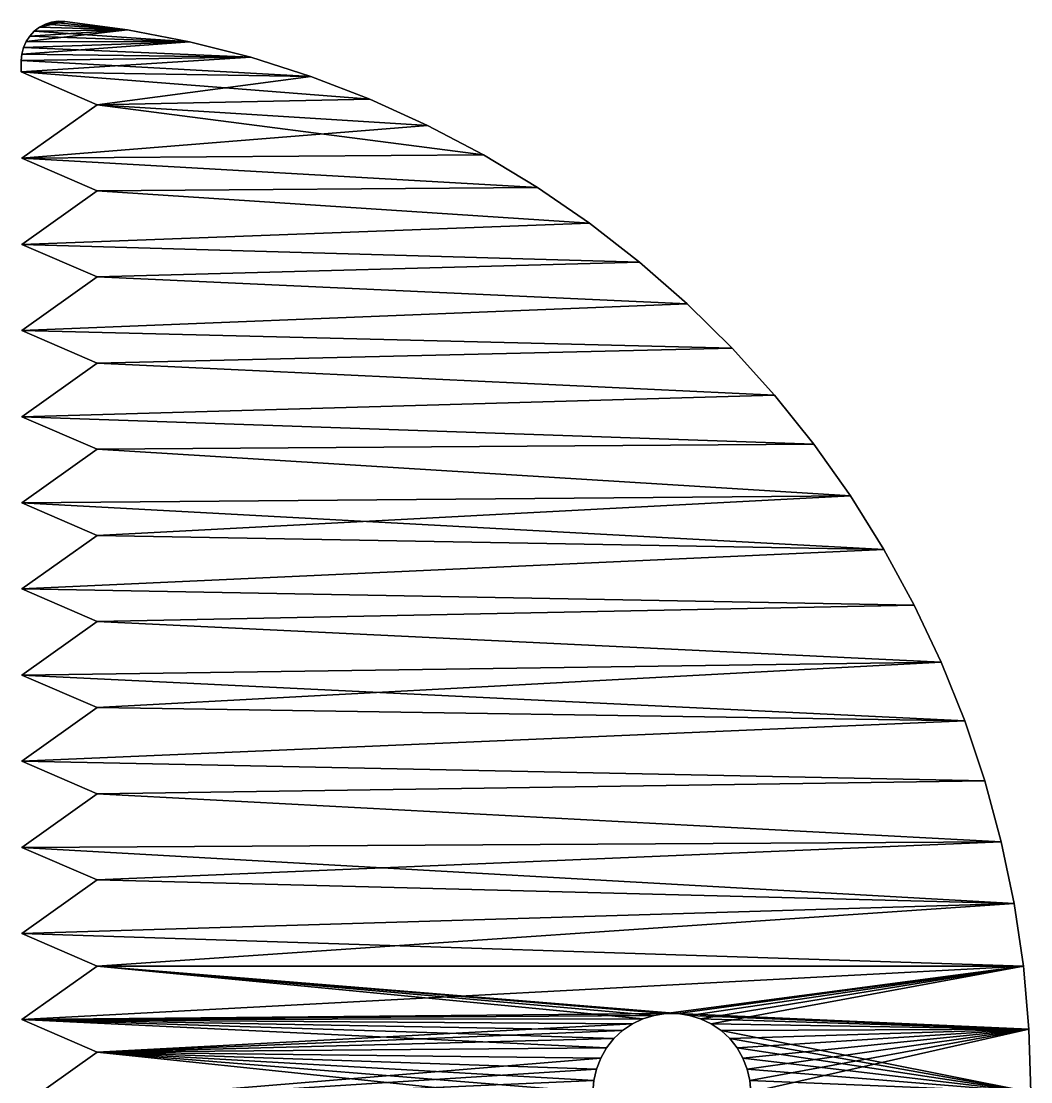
# Model space of a CAD drawing. Header units: inches. Extents: x -21 to 98, y -132 to 45.
# Drawn here: x -19.78 to 8.34, y -73.85 to -44.29 of the extents above; entities that cross this region are included whole.
import ezdxf

# ---------------------------------------------------------------- set-up
doc = ezdxf.new("R2010")
doc.units = ezdxf.units.IN
doc.header["$LTSCALE"] = 101.742128
doc.header["$MEASUREMENT"] = 0
for name, color, linetype in [('217', 7, 'CONTINUOUS'), ('218', 7, 'CONTINUOUS'), ('221', 7, 'CONTINUOUS'), ('222', 7, 'CONTINUOUS'), ('238', 7, 'CONTINUOUS'), ('239', 7, 'CONTINUOUS'), ('240', 7, 'CONTINUOUS'), ('241', 7, 'CONTINUOUS'), ('242', 7, 'CONTINUOUS'), ('243', 7, 'CONTINUOUS'), ('244', 7, 'CONTINUOUS'), ('245', 7, 'CONTINUOUS'), ('246', 7, 'CONTINUOUS'), ('247', 7, 'CONTINUOUS'), ('248', 7, 'CONTINUOUS'), ('249', 7, 'CONTINUOUS'), ('250', 7, 'CONTINUOUS'), ('251', 7, 'CONTINUOUS'), ('252', 7, 'CONTINUOUS'), ('253', 7, 'CONTINUOUS'), ('254', 7, 'CONTINUOUS'), ('255', 7, 'CONTINUOUS'), ('256', 7, 'CONTINUOUS'), ('257', 7, 'CONTINUOUS'), ('258', 7, 'CONTINUOUS'), ('259', 7, 'CONTINUOUS'), ('260', 7, 'CONTINUOUS'), ('261', 7, 'CONTINUOUS'), ('262', 7, 'CONTINUOUS'), ('265', 7, 'CONTINUOUS')]:
    doc.layers.add(name, color=color, linetype=linetype)

msp = doc.modelspace()

# ---------------------------------------------------------------- linework, layer by layer
at = {"layer": '217', "linetype": 'CONTINUOUS'}
for points in [[(-18.933, -44.322, -18.29), (-16.822, -44.531, -18.29), (-19.108, -44.379, -18.29), (-18.933, -44.322, -18.29)], [(-18.751, -44.295, -18.29), (-18.567, -44.298, -18.29), (-18.933, -44.322, -18.29), (-18.751, -44.295, -18.29)], [(-18.567, -44.298, -18.29), (-16.822, -44.531, -18.29), (-18.933, -44.322, -18.29), (-18.567, -44.298, -18.29)], [(-19.417, -44.575, -18.29), (-15.093, -44.865, -18.29), (-19.543, -44.71, -18.29), (-19.417, -44.575, -18.29)], [(-19.271, -44.464, -18.29), (-16.822, -44.531, -18.29), (-19.417, -44.575, -18.29), (-19.271, -44.464, -18.29)], [(-16.822, -44.531, -18.29), (-15.093, -44.865, -18.29), (-19.417, -44.575, -18.29), (-16.822, -44.531, -18.29)], [(-19.108, -44.379, -18.29), (-16.822, -44.531, -18.29), (-19.271, -44.464, -18.29), (-19.108, -44.379, -18.29)], [(-19.644, -44.863, -18.29), (-15.093, -44.865, -18.29), (-19.719, -45.031, -18.29), (-19.644, -44.863, -18.29)], [(-15.093, -44.865, -18.29), (-13.386, -45.301, -18.29), (-19.719, -45.031, -18.29), (-15.093, -44.865, -18.29)], [(-19.543, -44.71, -18.29), (-15.093, -44.865, -18.29), (-19.644, -44.863, -18.29), (-19.543, -44.71, -18.29)], [(-13.386, -45.301, -18.29), (-19.78, -45.392, -18.29), (-19.765, -45.209, -18.29), (-13.386, -45.301, -18.29)], [(-19.719, -45.031, -18.29), (-13.386, -45.301, -18.29), (-19.765, -45.209, -18.29), (-19.719, -45.031, -18.29)], [(-11.709, -45.836, -18.29), (-19.78, -45.392, -18.29), (-13.386, -45.301, -18.29), (-11.709, -45.836, -18.29)], [(-19.78, -45.705, -18.29), (-19.78, -45.392, -18.29), (-11.709, -45.836, -18.29), (-19.78, -45.705, -18.29)], [(-10.065, -46.468, -18.29), (-19.78, -45.705, -18.29), (-11.709, -45.836, -18.29), (-10.065, -46.468, -18.29)], [(-17.66, -46.62, -18.29), (-19.78, -45.705, -18.29), (-10.065, -46.468, -18.29), (-17.66, -46.62, -18.29)], [(-19.759, -48.114, -18.29), (-17.66, -46.62, -18.29), (-6.903, -48.016, -18.29), (-19.759, -48.114, -18.29)], [(-8.462, -47.196, -18.29), (-17.66, -46.62, -18.29), (-10.065, -46.468, -18.29), (-8.462, -47.196, -18.29)], [(-6.903, -48.016, -18.29), (-17.66, -46.62, -18.29), (-8.462, -47.196, -18.29), (-6.903, -48.016, -18.29)], [(-5.396, -48.927, -18.29), (-19.759, -48.114, -18.29), (-6.903, -48.016, -18.29), (-5.396, -48.927, -18.29)], [(-17.66, -49.02, -18.29), (-19.759, -48.114, -18.29), (-5.396, -48.927, -18.29), (-17.66, -49.02, -18.29)], [(-19.759, -50.514, -18.29), (-17.66, -49.02, -18.29), (-3.945, -49.924, -18.29), (-19.759, -50.514, -18.29)], [(-3.945, -49.924, -18.29), (-17.66, -49.02, -18.29), (-5.396, -48.927, -18.29), (-3.945, -49.924, -18.29)], [(-2.555, -51.005, -18.29), (-19.759, -50.514, -18.29), (-3.945, -49.924, -18.29), (-2.555, -51.005, -18.29)], [(-17.66, -51.42, -18.29), (-19.759, -50.514, -18.29), (-2.555, -51.005, -18.29), (-17.66, -51.42, -18.29)], [(-1.23, -52.166, -18.29), (-17.66, -51.42, -18.29), (-2.555, -51.005, -18.29), (-1.23, -52.166, -18.29)], [(-19.759, -52.914, -18.29), (-17.66, -51.42, -18.29), (-1.23, -52.166, -18.29), (-19.759, -52.914, -18.29)], [(0.024, -53.402, -18.29), (-19.759, -52.914, -18.29), (-1.23, -52.166, -18.29), (0.024, -53.402, -18.29)], [(-17.66, -53.82, -18.29), (-19.759, -52.914, -18.29), (0.024, -53.402, -18.29), (-17.66, -53.82, -18.29)], [(1.203, -54.71, -18.29), (-17.66, -53.82, -18.29), (0.024, -53.402, -18.29), (1.203, -54.71, -18.29)], [(-19.759, -55.314, -18.29), (-17.66, -53.82, -18.29), (1.203, -54.71, -18.29), (-19.759, -55.314, -18.29)], [(2.304, -56.084, -18.29), (-19.759, -55.314, -18.29), (1.203, -54.71, -18.29), (2.304, -56.084, -18.29)], [(-17.66, -56.22, -18.29), (-19.759, -55.314, -18.29), (2.304, -56.084, -18.29), (-17.66, -56.22, -18.29)], [(3.322, -57.521, -18.29), (-17.66, -56.22, -18.29), (2.304, -56.084, -18.29), (3.322, -57.521, -18.29)], [(-19.759, -57.714, -18.29), (-17.66, -56.22, -18.29), (3.322, -57.521, -18.29), (-19.759, -57.714, -18.29)], [(4.254, -59.015, -18.29), (-19.759, -57.714, -18.29), (3.322, -57.521, -18.29), (4.254, -59.015, -18.29)], [(-17.66, -58.62, -18.29), (-19.759, -57.714, -18.29), (4.254, -59.015, -18.29), (-17.66, -58.62, -18.29)], [(-19.759, -60.114, -18.29), (-17.66, -58.62, -18.29), (4.254, -59.015, -18.29), (-19.759, -60.114, -18.29)], [(5.096, -60.561, -18.29), (-19.759, -60.114, -18.29), (4.254, -59.015, -18.29), (5.096, -60.561, -18.29)], [(-17.66, -61.02, -18.29), (-19.759, -60.114, -18.29), (5.096, -60.561, -18.29), (-17.66, -61.02, -18.29)], [(5.847, -62.154, -18.29), (-17.66, -61.02, -18.29), (5.096, -60.561, -18.29), (5.847, -62.154, -18.29)], [(-19.759, -62.514, -18.29), (-17.66, -61.02, -18.29), (5.847, -62.154, -18.29), (-19.759, -62.514, -18.29)], [(6.503, -63.789, -18.29), (-19.759, -62.514, -18.29), (5.847, -62.154, -18.29), (6.503, -63.789, -18.29)], [(-17.66, -63.42, -18.29), (-19.759, -62.514, -18.29), (6.503, -63.789, -18.29), (-17.66, -63.42, -18.29)], [(-19.759, -64.914, -18.29), (-17.66, -63.42, -18.29), (6.503, -63.789, -18.29), (-19.759, -64.914, -18.29)], [(7.062, -65.459, -18.29), (-19.759, -64.914, -18.29), (6.503, -63.789, -18.29), (7.062, -65.459, -18.29)], [(-17.66, -65.82, -18.29), (-19.759, -64.914, -18.29), (7.062, -65.459, -18.29), (-17.66, -65.82, -18.29)], [(7.521, -67.158, -18.29), (-17.66, -65.82, -18.29), (7.062, -65.459, -18.29), (7.521, -67.158, -18.29)], [(-19.759, -67.314, -18.29), (-17.66, -65.82, -18.29), (7.521, -67.158, -18.29), (-19.759, -67.314, -18.29)], [(7.881, -68.882, -18.29), (-19.759, -67.314, -18.29), (7.521, -67.158, -18.29), (7.881, -68.882, -18.29)], [(-17.66, -68.22, -18.29), (-19.759, -67.314, -18.29), (7.881, -68.882, -18.29), (-17.66, -68.22, -18.29)], [(-19.759, -69.714, -18.29), (-17.66, -68.22, -18.29), (7.881, -68.882, -18.29), (-19.759, -69.714, -18.29)], [(8.138, -70.624, -18.29), (-19.759, -69.714, -18.29), (7.881, -68.882, -18.29), (8.138, -70.624, -18.29)], [(-17.66, -70.62, -18.29), (-19.759, -69.714, -18.29), (8.138, -70.624, -18.29), (-17.66, -70.62, -18.29)], [(-19.759, -72.114, -18.29), (-17.66, -70.62, -18.29), (-2.459, -72.091, -18.29), (-19.759, -72.114, -18.29)], [(-1.82, -71.945, -18.29), (-17.66, -70.62, -18.29), (-1.491, -71.945, -18.29), (-1.82, -71.945, -18.29)], [(-2.145, -71.994, -18.29), (-17.66, -70.62, -18.29), (-1.82, -71.945, -18.29), (-2.145, -71.994, -18.29)], [(-2.459, -72.091, -18.29), (-17.66, -70.62, -18.29), (-2.145, -71.994, -18.29), (-2.459, -72.091, -18.29)], [(-17.66, -70.62, -18.29), (8.138, -70.624, -18.29), (-1.491, -71.945, -18.29), (-17.66, -70.62, -18.29)], [(8.138, -70.624, -18.29), (8.293, -72.379, -18.29), (-1.491, -71.945, -18.29), (8.138, -70.624, -18.29)], [(-2.755, -72.233, -18.29), (-19.759, -72.114, -18.29), (-2.459, -72.091, -18.29), (-2.755, -72.233, -18.29)], [(-1.491, -71.945, -18.29), (8.293, -72.379, -18.29), (-1.166, -71.994, -18.29), (-1.491, -71.945, -18.29)], [(-1.166, -71.994, -18.29), (8.293, -72.379, -18.29), (-0.852, -72.091, -18.29), (-1.166, -71.994, -18.29)], [(-0.852, -72.091, -18.29), (8.293, -72.379, -18.29), (-0.555, -72.233, -18.29), (-0.852, -72.091, -18.29)], [(-3.027, -72.419, -18.29), (-19.759, -72.114, -18.29), (-2.755, -72.233, -18.29), (-3.027, -72.419, -18.29)], [(-3.268, -72.642, -18.29), (-19.759, -72.114, -18.29), (-3.027, -72.419, -18.29), (-3.268, -72.642, -18.29)], [(-3.473, -72.899, -18.29), (-19.759, -72.114, -18.29), (-3.268, -72.642, -18.29), (-3.473, -72.899, -18.29)], [(-17.66, -73.02, -18.29), (-19.759, -72.114, -18.29), (-3.473, -72.899, -18.29), (-17.66, -73.02, -18.29)], [(-0.555, -72.233, -18.29), (8.293, -72.379, -18.29), (-0.284, -72.419, -18.29), (-0.555, -72.233, -18.29)], [(8.293, -72.379, -18.29), (8.345, -74.139, -18.29), (-0.284, -72.419, -18.29), (8.293, -72.379, -18.29)], [(-0.284, -72.419, -18.29), (8.345, -74.139, -18.29), (-0.043, -72.642, -18.29), (-0.284, -72.419, -18.29)], [(-0.043, -72.642, -18.29), (8.345, -74.139, -18.29), (0.162, -72.899, -18.29), (-0.043, -72.642, -18.29)], [(-3.637, -73.184, -18.29), (-17.66, -73.02, -18.29), (-3.473, -72.899, -18.29), (-3.637, -73.184, -18.29)], [(0.162, -72.899, -18.29), (8.345, -74.139, -18.29), (0.327, -73.184, -18.29), (0.162, -72.899, -18.29)], [(-19.759, -74.514, -18.29), (-17.66, -73.02, -18.29), (-3.831, -74.467, -18.29), (-19.759, -74.514, -18.29)], [(-3.758, -73.49, -18.29), (-17.66, -73.02, -18.29), (-3.637, -73.184, -18.29), (-3.758, -73.49, -18.29)], [(-3.831, -73.811, -18.29), (-17.66, -73.02, -18.29), (-3.758, -73.49, -18.29), (-3.831, -73.811, -18.29)], [(-3.855, -74.139, -18.29), (-17.66, -73.02, -18.29), (-3.831, -73.811, -18.29), (-3.855, -74.139, -18.29)], [(-3.831, -74.467, -18.29), (-17.66, -73.02, -18.29), (-3.855, -74.139, -18.29), (-3.831, -74.467, -18.29)], [(0.327, -73.184, -18.29), (8.345, -74.139, -18.29), (0.447, -73.49, -18.29), (0.327, -73.184, -18.29)], [(0.447, -73.49, -18.29), (8.345, -74.139, -18.29), (0.52, -73.811, -18.29), (0.447, -73.49, -18.29)], [(8.345, -74.139, -18.29), (0.545, -74.139, -18.29), (0.52, -73.811, -18.29), (8.345, -74.139, -18.29)]]:
    msp.add_3dface(points, dxfattribs=at)
at = {"layer": '218', "linetype": 'CONTINUOUS'}
for points in [[(-16.822, -44.531, -12.29), (-18.567, -44.298, -12.29), (-19.271, -44.464, -12.29), (-16.822, -44.531, -12.29)], [(-19.271, -44.464, -12.29), (-18.567, -44.298, -12.29), (-19.108, -44.379, -12.29), (-19.271, -44.464, -12.29)], [(-19.108, -44.379, -12.29), (-18.567, -44.298, -12.29), (-18.933, -44.322, -12.29), (-19.108, -44.379, -12.29)], [(-18.933, -44.322, -12.29), (-18.567, -44.298, -12.29), (-18.751, -44.295, -12.29), (-18.933, -44.322, -12.29)], [(-19.644, -44.863, -12.29), (-16.822, -44.531, -12.29), (-19.543, -44.71, -12.29), (-19.644, -44.863, -12.29)], [(-15.093, -44.865, -12.29), (-16.822, -44.531, -12.29), (-19.644, -44.863, -12.29), (-15.093, -44.865, -12.29)], [(-19.543, -44.71, -12.29), (-16.822, -44.531, -12.29), (-19.417, -44.575, -12.29), (-19.543, -44.71, -12.29)], [(-19.417, -44.575, -12.29), (-16.822, -44.531, -12.29), (-19.271, -44.464, -12.29), (-19.417, -44.575, -12.29)], [(-19.765, -45.209, -12.29), (-15.093, -44.865, -12.29), (-19.719, -45.031, -12.29), (-19.765, -45.209, -12.29)], [(-13.386, -45.301, -12.29), (-15.093, -44.865, -12.29), (-19.765, -45.209, -12.29), (-13.386, -45.301, -12.29)], [(-19.719, -45.031, -12.29), (-15.093, -44.865, -12.29), (-19.644, -44.863, -12.29), (-19.719, -45.031, -12.29)], [(-19.78, -45.392, -12.29), (-13.386, -45.301, -12.29), (-19.765, -45.209, -12.29), (-19.78, -45.392, -12.29)], [(-19.78, -45.705, -12.29), (-13.386, -45.301, -12.29), (-19.78, -45.392, -12.29), (-19.78, -45.705, -12.29)], [(-11.709, -45.836, -12.29), (-13.386, -45.301, -12.29), (-19.78, -45.705, -12.29), (-11.709, -45.836, -12.29)], [(-17.66, -46.62, -12.29), (-11.709, -45.836, -12.29), (-19.78, -45.705, -12.29), (-17.66, -46.62, -12.29)], [(-10.065, -46.468, -12.29), (-11.709, -45.836, -12.29), (-17.66, -46.62, -12.29), (-10.065, -46.468, -12.29)], [(-19.759, -48.114, -12.29), (-8.462, -47.196, -12.29), (-17.66, -46.62, -12.29), (-19.759, -48.114, -12.29)], [(-8.462, -47.196, -12.29), (-10.065, -46.468, -12.29), (-17.66, -46.62, -12.29), (-8.462, -47.196, -12.29)], [(-6.903, -48.016, -12.29), (-8.462, -47.196, -12.29), (-19.759, -48.114, -12.29), (-6.903, -48.016, -12.29)], [(-5.396, -48.927, -12.29), (-6.903, -48.016, -12.29), (-19.759, -48.114, -12.29), (-5.396, -48.927, -12.29)], [(-17.66, -49.02, -12.29), (-5.396, -48.927, -12.29), (-19.759, -48.114, -12.29), (-17.66, -49.02, -12.29)], [(-19.759, -50.514, -12.29), (-3.945, -49.924, -12.29), (-17.66, -49.02, -12.29), (-19.759, -50.514, -12.29)], [(-3.945, -49.924, -12.29), (-5.396, -48.927, -12.29), (-17.66, -49.02, -12.29), (-3.945, -49.924, -12.29)], [(-2.555, -51.005, -12.29), (-3.945, -49.924, -12.29), (-19.759, -50.514, -12.29), (-2.555, -51.005, -12.29)], [(-17.66, -51.42, -12.29), (-2.555, -51.005, -12.29), (-19.759, -50.514, -12.29), (-17.66, -51.42, -12.29)], [(-1.23, -52.166, -12.29), (-2.555, -51.005, -12.29), (-17.66, -51.42, -12.29), (-1.23, -52.166, -12.29)], [(-19.759, -52.914, -12.29), (-1.23, -52.166, -12.29), (-17.66, -51.42, -12.29), (-19.759, -52.914, -12.29)], [(0.024, -53.402, -12.29), (-1.23, -52.166, -12.29), (-19.759, -52.914, -12.29), (0.024, -53.402, -12.29)], [(-17.66, -53.82, -12.29), (0.024, -53.402, -12.29), (-19.759, -52.914, -12.29), (-17.66, -53.82, -12.29)], [(1.203, -54.71, -12.29), (0.024, -53.402, -12.29), (-17.66, -53.82, -12.29), (1.203, -54.71, -12.29)], [(-19.759, -55.314, -12.29), (1.203, -54.71, -12.29), (-17.66, -53.82, -12.29), (-19.759, -55.314, -12.29)], [(2.304, -56.084, -12.29), (1.203, -54.71, -12.29), (-19.759, -55.314, -12.29), (2.304, -56.084, -12.29)], [(-17.66, -56.22, -12.29), (2.304, -56.084, -12.29), (-19.759, -55.314, -12.29), (-17.66, -56.22, -12.29)], [(3.322, -57.521, -12.29), (2.304, -56.084, -12.29), (-17.66, -56.22, -12.29), (3.322, -57.521, -12.29)], [(-19.759, -57.714, -12.29), (3.322, -57.521, -12.29), (-17.66, -56.22, -12.29), (-19.759, -57.714, -12.29)], [(-17.66, -58.62, -12.29), (3.322, -57.521, -12.29), (-19.759, -57.714, -12.29), (-17.66, -58.62, -12.29)], [(4.254, -59.015, -12.29), (3.322, -57.521, -12.29), (-17.66, -58.62, -12.29), (4.254, -59.015, -12.29)], [(-19.759, -60.114, -12.29), (4.254, -59.015, -12.29), (-17.66, -58.62, -12.29), (-19.759, -60.114, -12.29)], [(5.096, -60.561, -12.29), (4.254, -59.015, -12.29), (-19.759, -60.114, -12.29), (5.096, -60.561, -12.29)], [(-17.66, -61.02, -12.29), (5.096, -60.561, -12.29), (-19.759, -60.114, -12.29), (-17.66, -61.02, -12.29)], [(5.847, -62.154, -12.29), (5.096, -60.561, -12.29), (-17.66, -61.02, -12.29), (5.847, -62.154, -12.29)], [(-19.759, -62.514, -12.29), (5.847, -62.154, -12.29), (-17.66, -61.02, -12.29), (-19.759, -62.514, -12.29)], [(-17.66, -63.42, -12.29), (5.847, -62.154, -12.29), (-19.759, -62.514, -12.29), (-17.66, -63.42, -12.29)], [(6.503, -63.789, -12.29), (5.847, -62.154, -12.29), (-17.66, -63.42, -12.29), (6.503, -63.789, -12.29)], [(-19.759, -64.914, -12.29), (6.503, -63.789, -12.29), (-17.66, -63.42, -12.29), (-19.759, -64.914, -12.29)], [(7.062, -65.459, -12.29), (6.503, -63.789, -12.29), (-19.759, -64.914, -12.29), (7.062, -65.459, -12.29)], [(-17.66, -65.82, -12.29), (7.062, -65.459, -12.29), (-19.759, -64.914, -12.29), (-17.66, -65.82, -12.29)], [(7.521, -67.158, -12.29), (7.062, -65.459, -12.29), (-17.66, -65.82, -12.29), (7.521, -67.158, -12.29)], [(-19.759, -67.314, -12.29), (7.521, -67.158, -12.29), (-17.66, -65.82, -12.29), (-19.759, -67.314, -12.29)], [(-17.66, -68.22, -12.29), (7.521, -67.158, -12.29), (-19.759, -67.314, -12.29), (-17.66, -68.22, -12.29)], [(7.881, -68.882, -12.29), (7.521, -67.158, -12.29), (-17.66, -68.22, -12.29), (7.881, -68.882, -12.29)], [(-19.759, -69.714, -12.29), (7.881, -68.882, -12.29), (-17.66, -68.22, -12.29), (-19.759, -69.714, -12.29)], [(-17.66, -70.62, -12.29), (7.881, -68.882, -12.29), (-19.759, -69.714, -12.29), (-17.66, -70.62, -12.29)], [(8.138, -70.624, -12.29), (7.881, -68.882, -12.29), (-17.66, -70.62, -12.29), (8.138, -70.624, -12.29)], [(-19.759, -72.114, -12.29), (8.138, -70.624, -12.29), (-17.66, -70.62, -12.29), (-19.759, -72.114, -12.29)], [(8.138, -70.624, -12.29), (-19.759, -72.114, -12.29), (-1.82, -71.945, -12.29), (8.138, -70.624, -12.29)], [(-1.491, -71.945, -12.29), (8.138, -70.624, -12.29), (-1.82, -71.945, -12.29), (-1.491, -71.945, -12.29)], [(-1.166, -71.994, -12.29), (8.138, -70.624, -12.29), (-1.491, -71.945, -12.29), (-1.166, -71.994, -12.29)], [(-0.852, -72.091, -12.29), (8.138, -70.624, -12.29), (-1.166, -71.994, -12.29), (-0.852, -72.091, -12.29)], [(-0.555, -72.233, -12.29), (8.138, -70.624, -12.29), (-0.852, -72.091, -12.29), (-0.555, -72.233, -12.29)], [(8.293, -72.379, -12.29), (8.138, -70.624, -12.29), (-0.555, -72.233, -12.29), (8.293, -72.379, -12.29)], [(-1.82, -71.945, -12.29), (-19.759, -72.114, -12.29), (-2.145, -71.994, -12.29), (-1.82, -71.945, -12.29)], [(-2.145, -71.994, -12.29), (-19.759, -72.114, -12.29), (-2.459, -72.091, -12.29), (-2.145, -71.994, -12.29)], [(-2.459, -72.091, -12.29), (-19.759, -72.114, -12.29), (-2.755, -72.233, -12.29), (-2.459, -72.091, -12.29)], [(-19.759, -72.114, -12.29), (-17.66, -73.02, -12.29), (-2.755, -72.233, -12.29), (-19.759, -72.114, -12.29)], [(-2.755, -72.233, -12.29), (-17.66, -73.02, -12.29), (-3.027, -72.419, -12.29), (-2.755, -72.233, -12.29)], [(-0.284, -72.419, -12.29), (8.293, -72.379, -12.29), (-0.555, -72.233, -12.29), (-0.284, -72.419, -12.29)], [(-0.043, -72.642, -12.29), (8.293, -72.379, -12.29), (-0.284, -72.419, -12.29), (-0.043, -72.642, -12.29)], [(0.162, -72.899, -12.29), (8.293, -72.379, -12.29), (-0.043, -72.642, -12.29), (0.162, -72.899, -12.29)], [(0.327, -73.184, -12.29), (8.293, -72.379, -12.29), (0.162, -72.899, -12.29), (0.327, -73.184, -12.29)], [(0.447, -73.49, -12.29), (8.293, -72.379, -12.29), (0.327, -73.184, -12.29), (0.447, -73.49, -12.29)], [(0.52, -73.811, -12.29), (8.293, -72.379, -12.29), (0.447, -73.49, -12.29), (0.52, -73.811, -12.29)], [(0.545, -74.139, -12.29), (8.293, -72.379, -12.29), (0.52, -73.811, -12.29), (0.545, -74.139, -12.29)], [(8.345, -74.139, -12.29), (8.293, -72.379, -12.29), (0.545, -74.139, -12.29), (8.345, -74.139, -12.29)], [(-3.027, -72.419, -12.29), (-17.66, -73.02, -12.29), (-3.268, -72.642, -12.29), (-3.027, -72.419, -12.29)], [(-3.268, -72.642, -12.29), (-17.66, -73.02, -12.29), (-3.473, -72.899, -12.29), (-3.268, -72.642, -12.29)], [(-3.473, -72.899, -12.29), (-17.66, -73.02, -12.29), (-3.637, -73.184, -12.29), (-3.473, -72.899, -12.29)], [(-17.66, -73.02, -12.29), (-19.759, -74.514, -12.29), (-3.637, -73.184, -12.29), (-17.66, -73.02, -12.29)], [(-3.637, -73.184, -12.29), (-19.759, -74.514, -12.29), (-3.758, -73.49, -12.29), (-3.637, -73.184, -12.29)], [(-3.758, -73.49, -12.29), (-19.759, -74.514, -12.29), (-3.831, -73.811, -12.29), (-3.758, -73.49, -12.29)], [(-3.831, -73.811, -12.29), (-19.759, -74.514, -12.29), (-3.855, -74.139, -12.29), (-3.831, -73.811, -12.29)]]:
    msp.add_3dface(points, dxfattribs=at)
at = {"layer": '221', "linetype": 'CONTINUOUS'}
for points in [[(-18.567, -44.298, -18.29), (-18.567, -44.298, -12.29), (-16.822, -44.531, -12.29), (-18.567, -44.298, -18.29)], [(-16.822, -44.531, -18.29), (-18.567, -44.298, -18.29), (-16.822, -44.531, -12.29), (-16.822, -44.531, -18.29)], [(-16.822, -44.531, -18.29), (-16.822, -44.531, -12.29), (-15.093, -44.865, -12.29), (-16.822, -44.531, -18.29)], [(-15.093, -44.865, -18.29), (-16.822, -44.531, -18.29), (-15.093, -44.865, -12.29), (-15.093, -44.865, -18.29)], [(-15.093, -44.865, -18.29), (-15.093, -44.865, -12.29), (-13.386, -45.301, -12.29), (-15.093, -44.865, -18.29)], [(-13.386, -45.301, -18.29), (-15.093, -44.865, -18.29), (-13.386, -45.301, -12.29), (-13.386, -45.301, -18.29)], [(-13.386, -45.301, -18.29), (-13.386, -45.301, -12.29), (-11.709, -45.836, -12.29), (-13.386, -45.301, -18.29)], [(-11.709, -45.836, -18.29), (-13.386, -45.301, -18.29), (-11.709, -45.836, -12.29), (-11.709, -45.836, -18.29)], [(-11.709, -45.836, -18.29), (-11.709, -45.836, -12.29), (-10.065, -46.468, -12.29), (-11.709, -45.836, -18.29)], [(-10.065, -46.468, -18.29), (-11.709, -45.836, -18.29), (-10.065, -46.468, -12.29), (-10.065, -46.468, -18.29)], [(-10.065, -46.468, -18.29), (-10.065, -46.468, -12.29), (-8.462, -47.196, -12.29), (-10.065, -46.468, -18.29)], [(-8.462, -47.196, -18.29), (-10.065, -46.468, -18.29), (-8.462, -47.196, -12.29), (-8.462, -47.196, -18.29)], [(-8.462, -47.196, -18.29), (-8.462, -47.196, -12.29), (-6.903, -48.016, -12.29), (-8.462, -47.196, -18.29)], [(-6.903, -48.016, -18.29), (-8.462, -47.196, -18.29), (-6.903, -48.016, -12.29), (-6.903, -48.016, -18.29)], [(-6.903, -48.016, -18.29), (-6.903, -48.016, -12.29), (-5.396, -48.927, -12.29), (-6.903, -48.016, -18.29)], [(-5.396, -48.927, -18.29), (-6.903, -48.016, -18.29), (-5.396, -48.927, -12.29), (-5.396, -48.927, -18.29)], [(-5.396, -48.927, -18.29), (-5.396, -48.927, -12.29), (-3.945, -49.924, -12.29), (-5.396, -48.927, -18.29)], [(-3.945, -49.924, -18.29), (-5.396, -48.927, -18.29), (-3.945, -49.924, -12.29), (-3.945, -49.924, -18.29)], [(-3.945, -49.924, -18.29), (-3.945, -49.924, -12.29), (-2.555, -51.005, -12.29), (-3.945, -49.924, -18.29)], [(-2.555, -51.005, -18.29), (-3.945, -49.924, -18.29), (-2.555, -51.005, -12.29), (-2.555, -51.005, -18.29)], [(-1.23, -52.166, -18.29), (-2.555, -51.005, -18.29), (-1.23, -52.166, -12.29), (-1.23, -52.166, -18.29)], [(-2.555, -51.005, -18.29), (-2.555, -51.005, -12.29), (-1.23, -52.166, -12.29), (-2.555, -51.005, -18.29)], [(0.024, -53.402, -18.29), (-1.23, -52.166, -18.29), (0.024, -53.402, -12.29), (0.024, -53.402, -18.29)], [(-1.23, -52.166, -18.29), (-1.23, -52.166, -12.29), (0.024, -53.402, -12.29), (-1.23, -52.166, -18.29)], [(0.024, -53.402, -18.29), (0.024, -53.402, -12.29), (1.203, -54.71, -12.29), (0.024, -53.402, -18.29)], [(1.203, -54.71, -18.29), (0.024, -53.402, -18.29), (1.203, -54.71, -12.29), (1.203, -54.71, -18.29)], [(1.203, -54.71, -18.29), (1.203, -54.71, -12.29), (2.304, -56.084, -12.29), (1.203, -54.71, -18.29)], [(2.304, -56.084, -18.29), (1.203, -54.71, -18.29), (2.304, -56.084, -12.29), (2.304, -56.084, -18.29)], [(2.304, -56.084, -18.29), (2.304, -56.084, -12.29), (3.322, -57.521, -12.29), (2.304, -56.084, -18.29)], [(3.322, -57.521, -18.29), (2.304, -56.084, -18.29), (3.322, -57.521, -12.29), (3.322, -57.521, -18.29)], [(3.322, -57.521, -18.29), (3.322, -57.521, -12.29), (4.254, -59.015, -12.29), (3.322, -57.521, -18.29)], [(4.254, -59.015, -18.29), (3.322, -57.521, -18.29), (4.254, -59.015, -12.29), (4.254, -59.015, -18.29)], [(5.096, -60.561, -18.29), (4.254, -59.015, -18.29), (5.096, -60.561, -12.29), (5.096, -60.561, -18.29)], [(4.254, -59.015, -18.29), (4.254, -59.015, -12.29), (5.096, -60.561, -12.29), (4.254, -59.015, -18.29)], [(5.847, -62.154, -18.29), (5.096, -60.561, -18.29), (5.847, -62.154, -12.29), (5.847, -62.154, -18.29)], [(5.096, -60.561, -18.29), (5.096, -60.561, -12.29), (5.847, -62.154, -12.29), (5.096, -60.561, -18.29)], [(5.847, -62.154, -18.29), (5.847, -62.154, -12.29), (6.503, -63.789, -12.29), (5.847, -62.154, -18.29)], [(6.503, -63.789, -18.29), (5.847, -62.154, -18.29), (6.503, -63.789, -12.29), (6.503, -63.789, -18.29)], [(7.062, -65.459, -18.29), (6.503, -63.789, -18.29), (7.062, -65.459, -12.29), (7.062, -65.459, -18.29)], [(6.503, -63.789, -18.29), (6.503, -63.789, -12.29), (7.062, -65.459, -12.29), (6.503, -63.789, -18.29)], [(7.521, -67.158, -18.29), (7.062, -65.459, -18.29), (7.521, -67.158, -12.29), (7.521, -67.158, -18.29)], [(7.062, -65.459, -18.29), (7.062, -65.459, -12.29), (7.521, -67.158, -12.29), (7.062, -65.459, -18.29)], [(7.881, -68.882, -18.29), (7.521, -67.158, -18.29), (7.881, -68.882, -12.29), (7.881, -68.882, -18.29)], [(7.521, -67.158, -18.29), (7.521, -67.158, -12.29), (7.881, -68.882, -12.29), (7.521, -67.158, -18.29)], [(8.138, -70.624, -18.29), (7.881, -68.882, -18.29), (8.138, -70.624, -12.29), (8.138, -70.624, -18.29)], [(7.881, -68.882, -18.29), (7.881, -68.882, -12.29), (8.138, -70.624, -12.29), (7.881, -68.882, -18.29)], [(8.138, -70.624, -18.29), (8.138, -70.624, -12.29), (8.293, -72.379, -12.29), (8.138, -70.624, -18.29)], [(8.293, -72.379, -18.29), (8.138, -70.624, -18.29), (8.293, -72.379, -12.29), (8.293, -72.379, -18.29)], [(8.293, -72.379, -18.29), (8.293, -72.379, -12.29), (8.345, -74.139, -12.29), (8.293, -72.379, -18.29)], [(8.345, -74.139, -18.29), (8.293, -72.379, -18.29), (8.345, -74.139, -12.29), (8.345, -74.139, -18.29)]]:
    msp.add_3dface(points, dxfattribs=at)
at = {"layer": '222', "linetype": 'CONTINUOUS'}
for points in [[(-19.78, -45.705, -18.29), (-19.78, -45.705, -12.29), (-19.78, -45.392, -12.29), (-19.78, -45.705, -18.29)], [(-19.78, -45.392, -18.29), (-19.78, -45.705, -18.29), (-19.78, -45.392, -12.29), (-19.78, -45.392, -18.29)]]:
    msp.add_3dface(points, dxfattribs=at)
at = {"layer": '238', "linetype": 'CONTINUOUS'}
for points in [[(-17.66, -73.02, -18.29), (-19.759, -74.514, -18.29), (-19.759, -74.514, -12.29), (-17.66, -73.02, -18.29)], [(-17.66, -73.02, -18.29), (-19.759, -74.514, -12.29), (-17.66, -73.02, -12.29), (-17.66, -73.02, -18.29)]]:
    msp.add_3dface(points, dxfattribs=at)
at = {"layer": '239', "linetype": 'CONTINUOUS'}
for points in [[(-19.759, -72.114, -18.29), (-17.66, -73.02, -12.29), (-19.759, -72.114, -12.29), (-19.759, -72.114, -18.29)], [(-19.759, -72.114, -18.29), (-17.66, -73.02, -18.29), (-17.66, -73.02, -12.29), (-19.759, -72.114, -18.29)]]:
    msp.add_3dface(points, dxfattribs=at)
at = {"layer": '240', "linetype": 'CONTINUOUS'}
for points in [[(-17.66, -70.62, -18.29), (-19.759, -72.114, -12.29), (-17.66, -70.62, -12.29), (-17.66, -70.62, -18.29)], [(-17.66, -70.62, -18.29), (-19.759, -72.114, -18.29), (-19.759, -72.114, -12.29), (-17.66, -70.62, -18.29)]]:
    msp.add_3dface(points, dxfattribs=at)
at = {"layer": '241', "linetype": 'CONTINUOUS'}
for points in [[(-19.759, -69.714, -18.29), (-17.66, -70.62, -18.29), (-17.66, -70.62, -12.29), (-19.759, -69.714, -18.29)], [(-19.759, -69.714, -18.29), (-17.66, -70.62, -12.29), (-19.759, -69.714, -12.29), (-19.759, -69.714, -18.29)]]:
    msp.add_3dface(points, dxfattribs=at)
at = {"layer": '242', "linetype": 'CONTINUOUS'}
for points in [[(-17.66, -68.22, -18.29), (-19.759, -69.714, -12.29), (-17.66, -68.22, -12.29), (-17.66, -68.22, -18.29)], [(-17.66, -68.22, -18.29), (-19.759, -69.714, -18.29), (-19.759, -69.714, -12.29), (-17.66, -68.22, -18.29)]]:
    msp.add_3dface(points, dxfattribs=at)
at = {"layer": '243', "linetype": 'CONTINUOUS'}
for points in [[(-19.759, -67.314, -18.29), (-17.66, -68.22, -12.29), (-19.759, -67.314, -12.29), (-19.759, -67.314, -18.29)], [(-19.759, -67.314, -18.29), (-17.66, -68.22, -18.29), (-17.66, -68.22, -12.29), (-19.759, -67.314, -18.29)]]:
    msp.add_3dface(points, dxfattribs=at)
at = {"layer": '244', "linetype": 'CONTINUOUS'}
for points in [[(-17.66, -65.82, -18.29), (-19.759, -67.314, -12.29), (-17.66, -65.82, -12.29), (-17.66, -65.82, -18.29)], [(-17.66, -65.82, -18.29), (-19.759, -67.314, -18.29), (-19.759, -67.314, -12.29), (-17.66, -65.82, -18.29)]]:
    msp.add_3dface(points, dxfattribs=at)
at = {"layer": '245', "linetype": 'CONTINUOUS'}
for points in [[(-19.759, -64.914, -18.29), (-17.66, -65.82, -18.29), (-17.66, -65.82, -12.29), (-19.759, -64.914, -18.29)], [(-19.759, -64.914, -18.29), (-17.66, -65.82, -12.29), (-19.759, -64.914, -12.29), (-19.759, -64.914, -18.29)]]:
    msp.add_3dface(points, dxfattribs=at)
at = {"layer": '246', "linetype": 'CONTINUOUS'}
for points in [[(-17.66, -63.42, -18.29), (-19.759, -64.914, -12.29), (-17.66, -63.42, -12.29), (-17.66, -63.42, -18.29)], [(-17.66, -63.42, -18.29), (-19.759, -64.914, -18.29), (-19.759, -64.914, -12.29), (-17.66, -63.42, -18.29)]]:
    msp.add_3dface(points, dxfattribs=at)
at = {"layer": '247', "linetype": 'CONTINUOUS'}
for points in [[(-19.759, -62.514, -18.29), (-17.66, -63.42, -12.29), (-19.759, -62.514, -12.29), (-19.759, -62.514, -18.29)], [(-19.759, -62.514, -18.29), (-17.66, -63.42, -18.29), (-17.66, -63.42, -12.29), (-19.759, -62.514, -18.29)]]:
    msp.add_3dface(points, dxfattribs=at)
at = {"layer": '248', "linetype": 'CONTINUOUS'}
for points in [[(-17.66, -61.02, -18.29), (-19.759, -62.514, -12.29), (-17.66, -61.02, -12.29), (-17.66, -61.02, -18.29)], [(-17.66, -61.02, -18.29), (-19.759, -62.514, -18.29), (-19.759, -62.514, -12.29), (-17.66, -61.02, -18.29)]]:
    msp.add_3dface(points, dxfattribs=at)
at = {"layer": '249', "linetype": 'CONTINUOUS'}
for points in [[(-19.759, -60.114, -18.29), (-17.66, -61.02, -12.29), (-19.759, -60.114, -12.29), (-19.759, -60.114, -18.29)], [(-19.759, -60.114, -18.29), (-17.66, -61.02, -18.29), (-17.66, -61.02, -12.29), (-19.759, -60.114, -18.29)]]:
    msp.add_3dface(points, dxfattribs=at)
at = {"layer": '250', "linetype": 'CONTINUOUS'}
for points in [[(-17.66, -58.62, -18.29), (-19.759, -60.114, -12.29), (-17.66, -58.62, -12.29), (-17.66, -58.62, -18.29)], [(-17.66, -58.62, -18.29), (-19.759, -60.114, -18.29), (-19.759, -60.114, -12.29), (-17.66, -58.62, -18.29)]]:
    msp.add_3dface(points, dxfattribs=at)
at = {"layer": '251', "linetype": 'CONTINUOUS'}
for points in [[(-19.759, -57.714, -18.29), (-17.66, -58.62, -12.29), (-19.759, -57.714, -12.29), (-19.759, -57.714, -18.29)], [(-19.759, -57.714, -18.29), (-17.66, -58.62, -18.29), (-17.66, -58.62, -12.29), (-19.759, -57.714, -18.29)]]:
    msp.add_3dface(points, dxfattribs=at)
at = {"layer": '252', "linetype": 'CONTINUOUS'}
for points in [[(-17.66, -56.22, -18.29), (-19.759, -57.714, -18.29), (-19.759, -57.714, -12.29), (-17.66, -56.22, -18.29)], [(-17.66, -56.22, -18.29), (-19.759, -57.714, -12.29), (-17.66, -56.22, -12.29), (-17.66, -56.22, -18.29)]]:
    msp.add_3dface(points, dxfattribs=at)
at = {"layer": '253', "linetype": 'CONTINUOUS'}
for points in [[(-19.759, -55.314, -18.29), (-17.66, -56.22, -12.29), (-19.759, -55.314, -12.29), (-19.759, -55.314, -18.29)], [(-19.759, -55.314, -18.29), (-17.66, -56.22, -18.29), (-17.66, -56.22, -12.29), (-19.759, -55.314, -18.29)]]:
    msp.add_3dface(points, dxfattribs=at)
at = {"layer": '254', "linetype": 'CONTINUOUS'}
for points in [[(-17.66, -53.82, -18.29), (-19.759, -55.314, -12.29), (-17.66, -53.82, -12.29), (-17.66, -53.82, -18.29)], [(-17.66, -53.82, -18.29), (-19.759, -55.314, -18.29), (-19.759, -55.314, -12.29), (-17.66, -53.82, -18.29)]]:
    msp.add_3dface(points, dxfattribs=at)
at = {"layer": '255', "linetype": 'CONTINUOUS'}
for points in [[(-19.759, -52.914, -18.29), (-17.66, -53.82, -12.29), (-19.759, -52.914, -12.29), (-19.759, -52.914, -18.29)], [(-19.759, -52.914, -18.29), (-17.66, -53.82, -18.29), (-17.66, -53.82, -12.29), (-19.759, -52.914, -18.29)]]:
    msp.add_3dface(points, dxfattribs=at)
at = {"layer": '256', "linetype": 'CONTINUOUS'}
for points in [[(-17.66, -51.42, -18.29), (-19.759, -52.914, -18.29), (-19.759, -52.914, -12.29), (-17.66, -51.42, -18.29)], [(-17.66, -51.42, -18.29), (-19.759, -52.914, -12.29), (-17.66, -51.42, -12.29), (-17.66, -51.42, -18.29)]]:
    msp.add_3dface(points, dxfattribs=at)
at = {"layer": '257', "linetype": 'CONTINUOUS'}
for points in [[(-19.759, -50.514, -18.29), (-17.66, -51.42, -12.29), (-19.759, -50.514, -12.29), (-19.759, -50.514, -18.29)], [(-19.759, -50.514, -18.29), (-17.66, -51.42, -18.29), (-17.66, -51.42, -12.29), (-19.759, -50.514, -18.29)]]:
    msp.add_3dface(points, dxfattribs=at)
at = {"layer": '258', "linetype": 'CONTINUOUS'}
for points in [[(-17.66, -49.02, -18.29), (-19.759, -50.514, -12.29), (-17.66, -49.02, -12.29), (-17.66, -49.02, -18.29)], [(-17.66, -49.02, -18.29), (-19.759, -50.514, -18.29), (-19.759, -50.514, -12.29), (-17.66, -49.02, -18.29)]]:
    msp.add_3dface(points, dxfattribs=at)
at = {"layer": '259', "linetype": 'CONTINUOUS'}
for points in [[(-19.759, -48.114, -18.29), (-17.66, -49.02, -18.29), (-17.66, -49.02, -12.29), (-19.759, -48.114, -18.29)], [(-19.759, -48.114, -18.29), (-17.66, -49.02, -12.29), (-19.759, -48.114, -12.29), (-19.759, -48.114, -18.29)]]:
    msp.add_3dface(points, dxfattribs=at)
at = {"layer": '260', "linetype": 'CONTINUOUS'}
for points in [[(-17.66, -46.62, -18.29), (-19.759, -48.114, -12.29), (-17.66, -46.62, -12.29), (-17.66, -46.62, -18.29)], [(-17.66, -46.62, -18.29), (-19.759, -48.114, -18.29), (-19.759, -48.114, -12.29), (-17.66, -46.62, -18.29)]]:
    msp.add_3dface(points, dxfattribs=at)
at = {"layer": '261', "linetype": 'CONTINUOUS'}
for points in [[(-19.78, -45.705, -18.29), (-17.66, -46.62, -12.29), (-19.78, -45.705, -12.29), (-19.78, -45.705, -18.29)], [(-19.78, -45.705, -18.29), (-17.66, -46.62, -18.29), (-17.66, -46.62, -12.29), (-19.78, -45.705, -18.29)]]:
    msp.add_3dface(points, dxfattribs=at)
at = {"layer": '262', "linetype": 'CONTINUOUS'}
for points in [[(-19.108, -44.379, -18.29), (-19.108, -44.379, -12.29), (-18.933, -44.322, -12.29), (-19.108, -44.379, -18.29)], [(-18.933, -44.322, -18.29), (-19.108, -44.379, -18.29), (-18.933, -44.322, -12.29), (-18.933, -44.322, -18.29)], [(-18.933, -44.322, -18.29), (-18.933, -44.322, -12.29), (-18.751, -44.295, -12.29), (-18.933, -44.322, -18.29)], [(-18.751, -44.295, -18.29), (-18.933, -44.322, -18.29), (-18.751, -44.295, -12.29), (-18.751, -44.295, -18.29)], [(-18.567, -44.298, -12.29), (-18.751, -44.295, -18.29), (-18.751, -44.295, -12.29), (-18.567, -44.298, -12.29)], [(-18.567, -44.298, -18.29), (-18.751, -44.295, -18.29), (-18.567, -44.298, -12.29), (-18.567, -44.298, -18.29)], [(-19.417, -44.575, -18.29), (-19.543, -44.71, -18.29), (-19.417, -44.575, -12.29), (-19.417, -44.575, -18.29)], [(-19.543, -44.71, -18.29), (-19.543, -44.71, -12.29), (-19.417, -44.575, -12.29), (-19.543, -44.71, -18.29)], [(-19.271, -44.464, -18.29), (-19.417, -44.575, -18.29), (-19.271, -44.464, -12.29), (-19.271, -44.464, -18.29)], [(-19.417, -44.575, -18.29), (-19.417, -44.575, -12.29), (-19.271, -44.464, -12.29), (-19.417, -44.575, -18.29)], [(-19.271, -44.464, -18.29), (-19.271, -44.464, -12.29), (-19.108, -44.379, -12.29), (-19.271, -44.464, -18.29)], [(-19.108, -44.379, -18.29), (-19.271, -44.464, -18.29), (-19.108, -44.379, -12.29), (-19.108, -44.379, -18.29)], [(-19.719, -45.031, -18.29), (-19.719, -45.031, -12.29), (-19.644, -44.863, -12.29), (-19.719, -45.031, -18.29)], [(-19.644, -44.863, -18.29), (-19.719, -45.031, -18.29), (-19.644, -44.863, -12.29), (-19.644, -44.863, -18.29)], [(-19.543, -44.71, -18.29), (-19.644, -44.863, -18.29), (-19.543, -44.71, -12.29), (-19.543, -44.71, -18.29)], [(-19.644, -44.863, -18.29), (-19.644, -44.863, -12.29), (-19.543, -44.71, -12.29), (-19.644, -44.863, -18.29)], [(-19.78, -45.392, -18.29), (-19.78, -45.392, -12.29), (-19.765, -45.209, -12.29), (-19.78, -45.392, -18.29)], [(-19.765, -45.209, -18.29), (-19.78, -45.392, -18.29), (-19.765, -45.209, -12.29), (-19.765, -45.209, -18.29)], [(-19.719, -45.031, -18.29), (-19.765, -45.209, -18.29), (-19.719, -45.031, -12.29), (-19.719, -45.031, -18.29)], [(-19.765, -45.209, -18.29), (-19.765, -45.209, -12.29), (-19.719, -45.031, -12.29), (-19.765, -45.209, -18.29)]]:
    msp.add_3dface(points, dxfattribs=at)
at = {"layer": '265', "linetype": 'CONTINUOUS'}
for points in [[(-2.459, -72.091, -18.29), (-2.459, -72.091, -12.29), (-2.755, -72.233, -12.29), (-2.459, -72.091, -18.29)], [(-2.755, -72.233, -18.29), (-2.459, -72.091, -18.29), (-2.755, -72.233, -12.29), (-2.755, -72.233, -18.29)], [(-2.145, -71.994, -18.29), (-2.145, -71.994, -12.29), (-2.459, -72.091, -12.29), (-2.145, -71.994, -18.29)], [(-2.459, -72.091, -18.29), (-2.145, -71.994, -18.29), (-2.459, -72.091, -12.29), (-2.459, -72.091, -18.29)], [(-1.82, -71.945, -18.29), (-1.82, -71.945, -12.29), (-2.145, -71.994, -12.29), (-1.82, -71.945, -18.29)], [(-2.145, -71.994, -18.29), (-1.82, -71.945, -18.29), (-2.145, -71.994, -12.29), (-2.145, -71.994, -18.29)], [(-1.491, -71.945, -18.29), (-1.491, -71.945, -12.29), (-1.82, -71.945, -12.29), (-1.491, -71.945, -18.29)], [(-1.82, -71.945, -18.29), (-1.491, -71.945, -18.29), (-1.82, -71.945, -12.29), (-1.82, -71.945, -18.29)], [(-1.166, -71.994, -18.29), (-1.166, -71.994, -12.29), (-1.491, -71.945, -12.29), (-1.166, -71.994, -18.29)], [(-1.491, -71.945, -18.29), (-1.166, -71.994, -18.29), (-1.491, -71.945, -12.29), (-1.491, -71.945, -18.29)], [(-0.852, -72.091, -18.29), (-0.852, -72.091, -12.29), (-1.166, -71.994, -12.29), (-0.852, -72.091, -18.29)], [(-1.166, -71.994, -18.29), (-0.852, -72.091, -18.29), (-1.166, -71.994, -12.29), (-1.166, -71.994, -18.29)], [(-0.555, -72.233, -18.29), (-0.555, -72.233, -12.29), (-0.852, -72.091, -12.29), (-0.555, -72.233, -18.29)], [(-0.852, -72.091, -18.29), (-0.555, -72.233, -18.29), (-0.852, -72.091, -12.29), (-0.852, -72.091, -18.29)], [(-2.755, -72.233, -18.29), (-2.755, -72.233, -12.29), (-3.027, -72.419, -12.29), (-2.755, -72.233, -18.29)], [(-3.027, -72.419, -18.29), (-2.755, -72.233, -18.29), (-3.027, -72.419, -12.29), (-3.027, -72.419, -18.29)], [(-0.555, -72.233, -18.29), (-0.284, -72.419, -18.29), (-0.555, -72.233, -12.29), (-0.555, -72.233, -18.29)], [(-0.284, -72.419, -18.29), (-0.284, -72.419, -12.29), (-0.555, -72.233, -12.29), (-0.284, -72.419, -18.29)], [(-3.473, -72.899, -18.29), (-3.268, -72.642, -18.29), (-3.473, -72.899, -12.29), (-3.473, -72.899, -18.29)], [(-3.268, -72.642, -18.29), (-3.268, -72.642, -12.29), (-3.473, -72.899, -12.29), (-3.268, -72.642, -18.29)], [(-3.027, -72.419, -18.29), (-3.027, -72.419, -12.29), (-3.268, -72.642, -12.29), (-3.027, -72.419, -18.29)], [(-3.268, -72.642, -18.29), (-3.027, -72.419, -18.29), (-3.268, -72.642, -12.29), (-3.268, -72.642, -18.29)], [(-0.284, -72.419, -18.29), (-0.043, -72.642, -18.29), (-0.284, -72.419, -12.29), (-0.284, -72.419, -18.29)], [(-0.043, -72.642, -18.29), (-0.043, -72.642, -12.29), (-0.284, -72.419, -12.29), (-0.043, -72.642, -18.29)], [(0.162, -72.899, -18.29), (0.162, -72.899, -12.29), (-0.043, -72.642, -12.29), (0.162, -72.899, -18.29)], [(-0.043, -72.642, -18.29), (0.162, -72.899, -18.29), (-0.043, -72.642, -12.29), (-0.043, -72.642, -18.29)], [(-3.637, -73.184, -18.29), (-3.473, -72.899, -18.29), (-3.637, -73.184, -12.29), (-3.637, -73.184, -18.29)], [(-3.473, -72.899, -18.29), (-3.473, -72.899, -12.29), (-3.637, -73.184, -12.29), (-3.473, -72.899, -18.29)], [(0.327, -73.184, -18.29), (0.327, -73.184, -12.29), (0.162, -72.899, -12.29), (0.327, -73.184, -18.29)], [(0.162, -72.899, -18.29), (0.327, -73.184, -18.29), (0.162, -72.899, -12.29), (0.162, -72.899, -18.29)], [(-3.637, -73.184, -18.29), (-3.637, -73.184, -12.29), (-3.758, -73.49, -12.29), (-3.637, -73.184, -18.29)], [(-3.758, -73.49, -18.29), (-3.637, -73.184, -18.29), (-3.758, -73.49, -12.29), (-3.758, -73.49, -18.29)], [(0.447, -73.49, -18.29), (0.447, -73.49, -12.29), (0.327, -73.184, -12.29), (0.447, -73.49, -18.29)], [(0.327, -73.184, -18.29), (0.447, -73.49, -18.29), (0.327, -73.184, -12.29), (0.327, -73.184, -18.29)], [(-3.758, -73.49, -18.29), (-3.758, -73.49, -12.29), (-3.831, -73.811, -12.29), (-3.758, -73.49, -18.29)], [(-3.831, -73.811, -18.29), (-3.758, -73.49, -18.29), (-3.831, -73.811, -12.29), (-3.831, -73.811, -18.29)], [(0.52, -73.811, -18.29), (0.52, -73.811, -12.29), (0.447, -73.49, -12.29), (0.52, -73.811, -18.29)], [(0.447, -73.49, -18.29), (0.52, -73.811, -18.29), (0.447, -73.49, -12.29), (0.447, -73.49, -18.29)], [(-3.831, -73.811, -18.29), (-3.831, -73.811, -12.29), (-3.855, -74.139, -12.29), (-3.831, -73.811, -18.29)], [(-3.855, -74.139, -18.29), (-3.831, -73.811, -18.29), (-3.855, -74.139, -12.29), (-3.855, -74.139, -18.29)], [(0.545, -74.139, -18.29), (0.545, -74.139, -12.29), (0.52, -73.811, -12.29), (0.545, -74.139, -18.29)], [(0.52, -73.811, -18.29), (0.545, -74.139, -18.29), (0.52, -73.811, -12.29), (0.52, -73.811, -18.29)]]:
    msp.add_3dface(points, dxfattribs=at)

doc.saveas('drawing.dxf')
